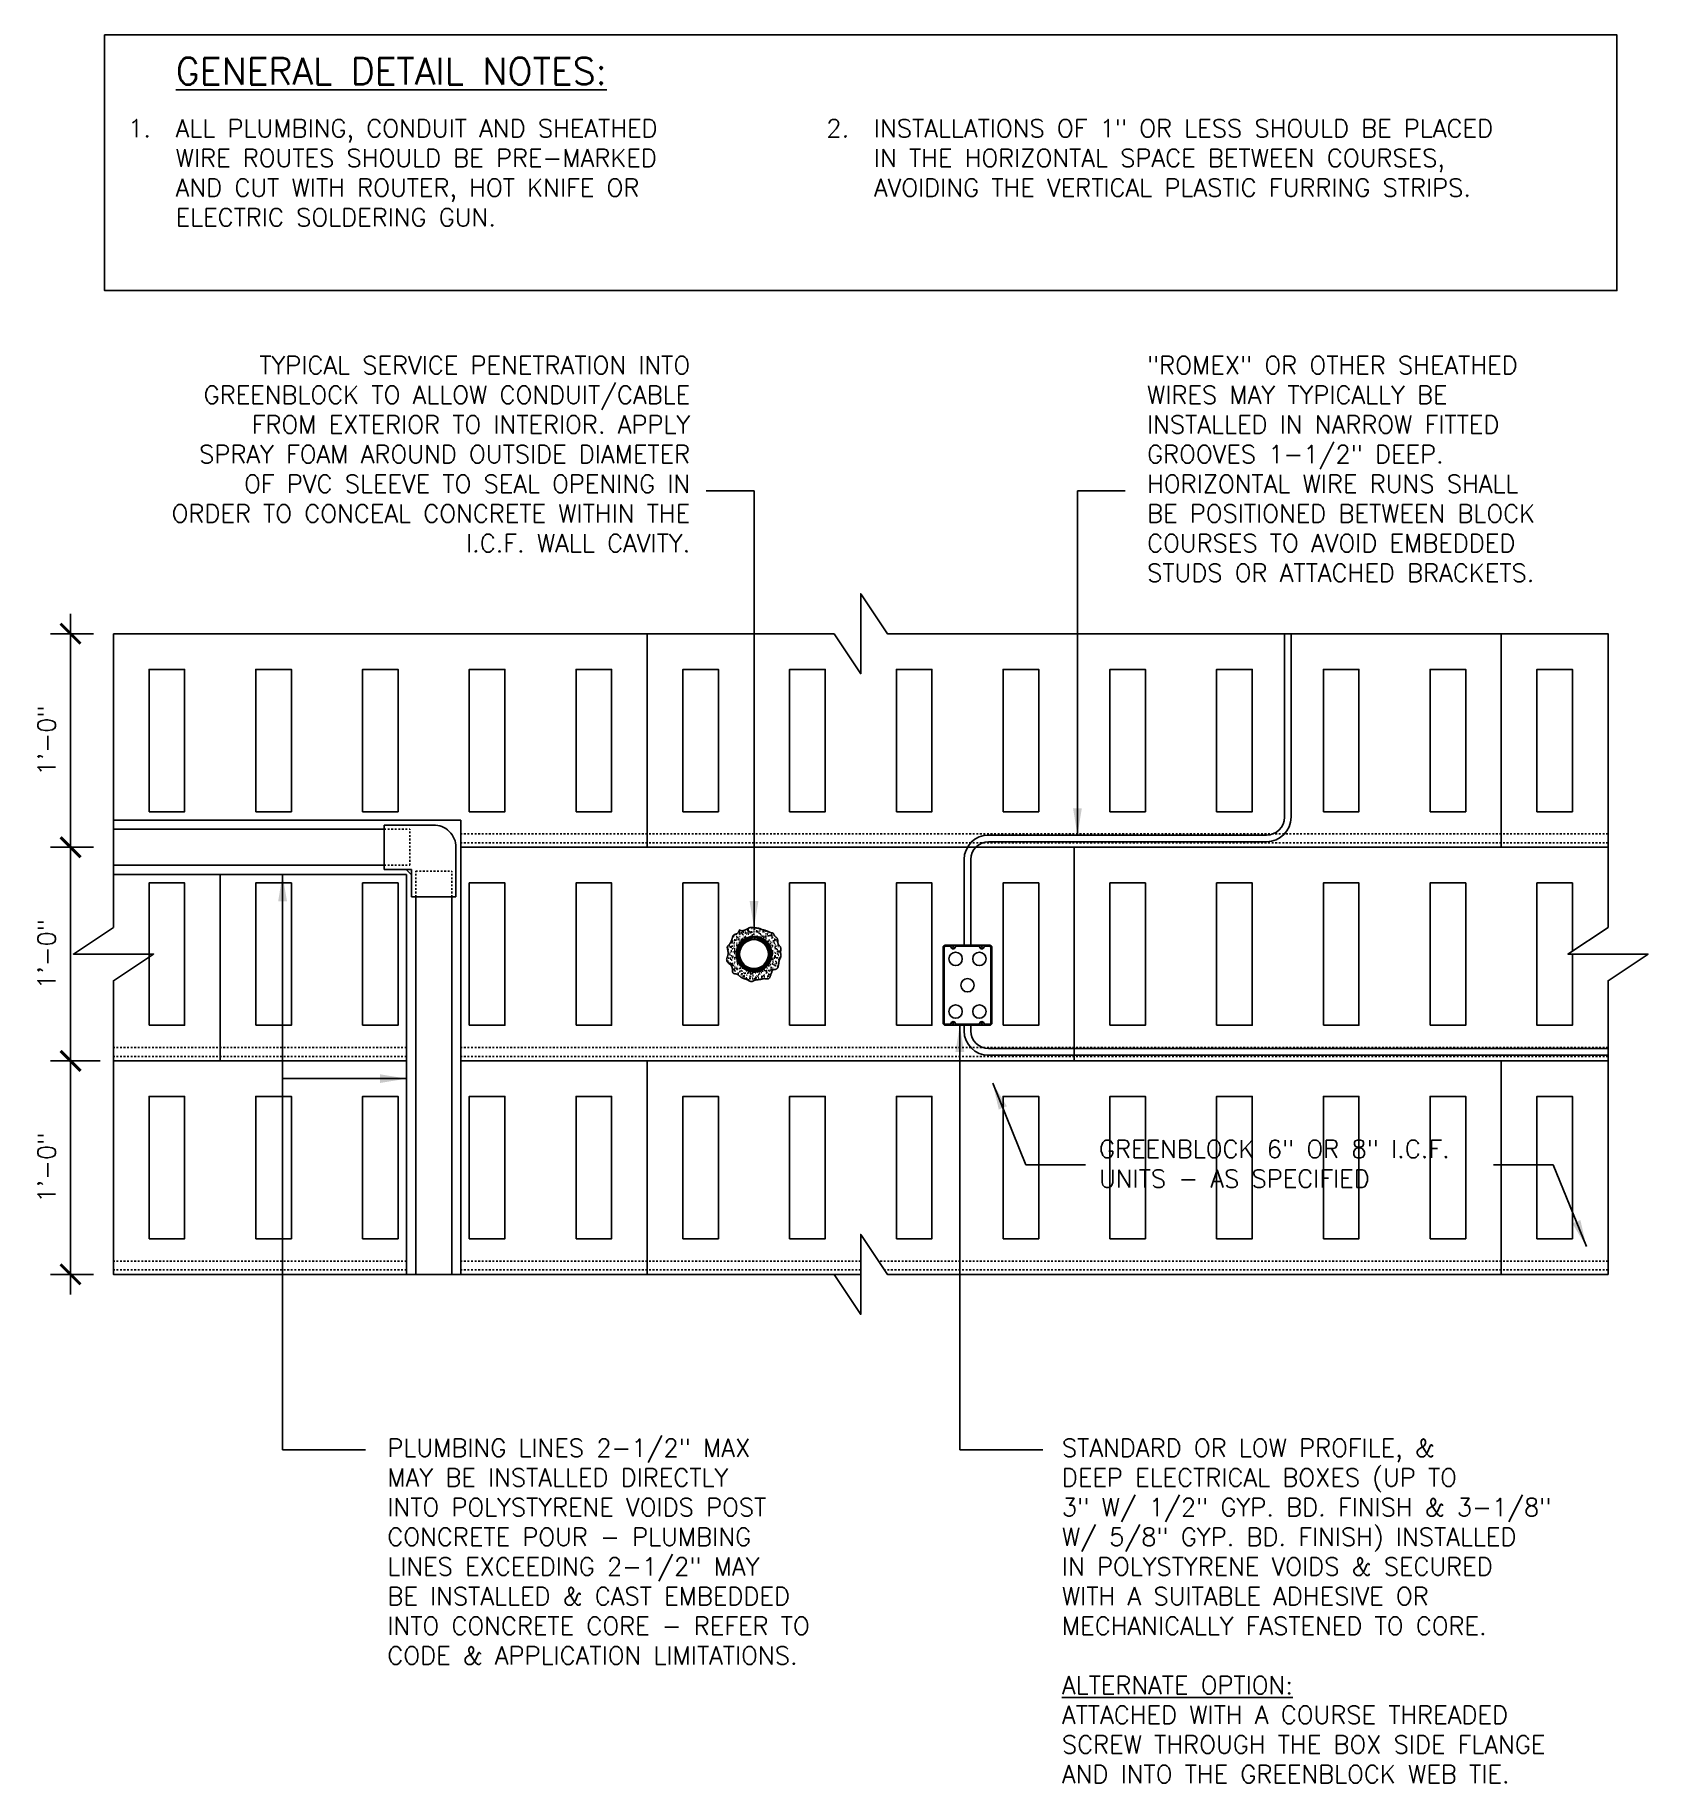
# Model space of a CAD drawing. Header units: inches. Extents: x 172.6 to 263.3, y -12.1 to 86.1.
import ezdxf

# ---------------------------------------------------------------- set-up
doc = ezdxf.new("R2010")
doc.units = ezdxf.units.IN
doc.header["$LTSCALE"] = 0.375
doc.header["$MEASUREMENT"] = 0
doc.linetypes.add('HIDDEN', pattern=[0.375, 0.25, -0.125])
for name, color, linetype in [('LAYER 2', 2, 'Continuous'), ('LAYER 3', 3, 'Continuous'), ('LAYER 5', 5, 'Continuous'), ('LAYER 7', 7, 'Continuous'), ('LAYER 8', 8, 'Continuous')]:
    doc.layers.add(name, color=color, linetype=linetype)
doc.styles.add('NOTES', font='simplex.shx', dxfattribs={"height": 1})
doc.dimstyles.new('DIM-12$0', dxfattribs={"dimscale": 12, "dimtxt": 1, "dimasz": 0.09375, "dimexe": 0.09375, "dimexo": 0.09375, "dimgap": 0.0625, "dimtad": 1, "dimdec": 3, "dimzin": 3, "dimdsep": 46, "dimlunit": 4, "dimtxsty": 'NOTES', "dimblk1": 'ARCHTICK', "dimblk2": 'ARCHTICK', "dimsah": 1, "dimcen": 0.0625, "dimdle": 0.09375, "dimclrd": 256, "dimclre": 256, "dimclrt": 7, "dimadec": 0, "dimazin": 0, "dimtfac": 1, "dimtdec": 3, "dimtofl": 0, "dimtmove": 0, "dimatfit": 3, "dimldrblk": 'ARCHTICK', "dimfxl": 0, "dimfrac": 2, "dimtolj": 1, "dimtzin": 0, "dimarcsym": 0})
doc.dimstyles.new('DIM-12$7', dxfattribs={"dimscale": 12, "dimtxt": 0.09375, "dimasz": 0.125, "dimexe": 0.1875, "dimexo": 0.0625, "dimgap": 0.0625, "dimtad": 0, "dimtih": 1, "dimtoh": 1, "dimdec": 4, "dimzin": 3, "dimdsep": 46, "dimlunit": 4, "dimtxsty": 'NOTES', "dimcen": 0.0625, "dimadec": 0, "dimazin": 0, "dimtfac": 1, "dimtdec": 4, "dimtofl": 0, "dimtmove": 0, "dimatfit": 3, "dimfxl": 0, "dimfrac": 2, "dimtolj": 1, "dimtzin": 0, "dimarcsym": 0})

# ---------------------------------------------------------------- blocks, each defined once
blk = doc.blocks.new('_ArchTick')
at = {"color": 0, "linetype": 'ByBlock', "const_width": 0.15}
blk.add_lwpolyline([(-0.5, -0.5), (0.5, 0.5)], dxfattribs=at)
blk = doc.blocks.new('*D7')
at = {"layer": 'DEFPOINTS', "color": 0}
for p in [(177.056, 28.464), (174.643, 16.464), (177.056, 16.464)]:
    blk.add_point(p, dxfattribs=at)
at = {"layer": 'LAYER 8', "lineweight": -2}
for p, q in [((174.643, 29.589), (174.643, 15.339)), ((175.931, 28.464), (173.518, 28.464)), ((175.931, 16.464), (173.518, 16.464))]:
    blk.add_line(p, q, dxfattribs=at)
at = {"layer": 'LAYER 8', "lineweight": -2, "xscale": 1.125, "yscale": 1.125, "zscale": 1.125}
for p, rotation in [((174.643, 28.464), 90), ((174.643, 16.464), 270)]:
    blk.add_blockref('_ArchTick', p, dxfattribs=dict(at, rotation=rotation))
at = {"layer": 'LAYER 8', "color": 7, "insert": (173.298, 22.464), "char_height": 1, "attachment_point": 5, "rotation": 90, "style": 'NOTES'}
blk.add_mtext('\\A1;1\'-0"', dxfattribs=at)
blk = doc.blocks.new('*D8')
at = {"layer": 'DEFPOINTS', "color": 0}
for p in [(174.643, 40.464), (177.056, 40.464), (177.425, 28.464)]:
    blk.add_point(p, dxfattribs=at)
at = {"layer": 'LAYER 8', "lineweight": -2}
for p, q in [((174.643, 27.339), (174.643, 41.589)), ((175.931, 40.464), (173.518, 40.464)), ((176.3, 28.464), (173.518, 28.464))]:
    blk.add_line(p, q, dxfattribs=at)
at = {"layer": 'LAYER 8', "lineweight": -2, "xscale": 1.125, "yscale": 1.125, "zscale": 1.125}
for p, rotation in [((174.643, 40.464), 90), ((174.643, 28.464), 270)]:
    blk.add_blockref('_ArchTick', p, dxfattribs=dict(at, rotation=rotation))
at = {"layer": 'LAYER 8', "color": 7, "insert": (173.298, 34.464), "char_height": 1, "attachment_point": 5, "rotation": 90, "style": 'NOTES'}
blk.add_mtext('\\A1;1\'-0"', dxfattribs=at)
blk = doc.blocks.new('*D9')
at = {"layer": 'DEFPOINTS', "color": 0}
for p in [(174.643, 52.464), (177.056, 52.464), (177.056, 40.464)]:
    blk.add_point(p, dxfattribs=at)
at = {"layer": 'LAYER 8', "lineweight": -2}
for p, q in [((174.643, 39.339), (174.643, 53.589)), ((175.931, 52.464), (173.518, 52.464)), ((175.931, 40.464), (173.518, 40.464))]:
    blk.add_line(p, q, dxfattribs=at)
at = {"layer": 'LAYER 8', "lineweight": -2, "xscale": 1.125, "yscale": 1.125, "zscale": 1.125}
for p, rotation in [((174.643, 52.464), 90), ((174.643, 40.464), 270)]:
    blk.add_blockref('_ArchTick', p, dxfattribs=dict(at, rotation=rotation))
at = {"layer": 'LAYER 8', "color": 7, "insert": (173.298, 46.464), "char_height": 1, "attachment_point": 5, "rotation": 90, "style": 'NOTES'}
blk.add_mtext('\\A1;1\'-0"', dxfattribs=at)

msp = doc.modelspace()

# ---------------------------------------------------------------- hatches: boundary and pattern name
at = {"layer": 'LAYER 8'}
h = msp.add_hatch(dxfattribs=at)
h.set_pattern_fill('AR-SAND,_O', color=256, scale=0.125)
h.set_pattern_definition([(37.5, (211.51946, 32.91456), (-0.007874, 0.240853), [0, -0.19, 0, -0.2125, 0, -0.203125]), (7.5, (211.51946, 32.91456), (0.221222, 0.352768), [0, -0.1025, 0, -0.17125, 0, -0.065625]), (327.5, (211.3657, 32.91456), (0.389268, 0.000707), [0, -0.0625, 0, -0.225, 0, -0.29375]), (317.5, (211.3657, 32.91456), (0.375766, 0.10971), [0, -0.03125, 0, -0.1475, 0, -0.16875])])
h.paths.add_polyline_path([(214.1317, 35.6311), (214.1148, 35.6408), (214.0953, 35.6483), (214.0736, 35.6543), (214.0502, 35.6594), (214.0255, 35.6643), (214, 35.6694), (213.974, 35.6755), (213.9481, 35.6831), (213.9224, 35.6927), (213.8972, 35.704), (213.8721, 35.7164), (213.8473, 35.7294), (213.8225, 35.7426), (213.7976, 35.7554), (213.7727, 35.7674), (213.7476, 35.778), (213.7222, 35.7869), (213.6966, 35.7943), (213.6709, 35.8008), (213.6451, 35.8066), (213.6193, 35.8124), (213.5935, 35.8184), (213.5679, 35.8251), (213.5425, 35.833), (213.5174, 35.8423), (213.4922, 35.8528), (213.4665, 35.8639), (213.4402, 35.8753), (213.4128, 35.8864), (213.3839, 35.8969), (213.3533, 35.9063), (213.3206, 35.9141), (213.2857, 35.92), (213.249, 35.9244), (213.2112, 35.9276), (213.1732, 35.93), (213.1354, 35.932), (213.0988, 35.9341), (213.0639, 35.9367), (213.0314, 35.9401), (213.0019, 35.9446), (212.9749, 35.9498), (212.9499, 35.9548), (212.9262, 35.959), (212.9032, 35.9617), (212.8803, 35.9623), (212.857, 35.9599), (212.8325, 35.9539), (212.8064, 35.9438), (212.7787, 35.9303), (212.7495, 35.9142), (212.7188, 35.8963), (212.6869, 35.8775), (212.6539, 35.8586), (212.6197, 35.8404), (212.5846, 35.8239), (212.5487, 35.8096), (212.5126, 35.7978), (212.4769, 35.7885), (212.4424, 35.7818), (212.4097, 35.7776), (212.3795, 35.7761), (212.3523, 35.7772), (212.329, 35.781), (212.3099, 35.7874), (212.2945, 35.7953), (212.2822, 35.8037), (212.2722, 35.8114), (212.2639, 35.8174), (212.2565, 35.8204), (212.2493, 35.8194), (212.2418, 35.8131), (212.2332, 35.801), (212.2235, 35.7839), (212.213, 35.7631), (212.2016, 35.7399), (212.1895, 35.7157), (212.1768, 35.6916), (212.1636, 35.6691), (212.1499, 35.6495), (212.136, 35.6337), (212.1218, 35.6214), (212.1072, 35.6121), (212.0922, 35.6051), (212.0767, 35.5999), (212.0609, 35.5957), (212.0445, 35.5921), (212.0275, 35.5883), (212.0101, 35.5839), (211.9923, 35.5786), (211.9746, 35.5721), (211.9571, 35.5644), (211.9402, 35.5551), (211.9242, 35.5442), (211.9094, 35.5314), (211.8959, 35.5164), (211.8841, 35.4992), (211.8737, 35.4798), (211.8643, 35.4583), (211.8557, 35.4348), (211.8476, 35.4093), (211.8395, 35.382), (211.8313, 35.3529), (211.8225, 35.3221), (211.8128, 35.2899), (211.8023, 35.2567), (211.7908, 35.223), (211.7783, 35.1895), (211.7647, 35.1566), (211.7499, 35.1251), (211.734, 35.0955), (211.7169, 35.0682), (211.6985, 35.0438), (211.6794, 35.022), (211.6601, 35.0022), (211.6411, 34.9839), (211.623, 34.9667), (211.6063, 34.9501), (211.5915, 34.9337), (211.5791, 34.9168), (211.5697, 34.8992), (211.563, 34.8807), (211.5588, 34.8613), (211.5568, 34.8411), (211.5567, 34.82), (211.5583, 34.7981), (211.5613, 34.7753), (211.5654, 34.7516), (211.5703, 34.7271), (211.5759, 34.7019), (211.5816, 34.6761), (211.5874, 34.6499), (211.5927, 34.6234), (211.5974, 34.5967), (211.6012, 34.5701), (211.6036, 34.5436), (211.6046, 34.5173), (211.604, 34.4914), (211.6021, 34.4659), (211.5988, 34.4407), (211.5944, 34.416), (211.5888, 34.3917), (211.5821, 34.368), (211.5745, 34.3447), (211.5662, 34.3221), (211.5573, 34.2998), (211.5485, 34.2779), (211.5401, 34.2562), (211.5326, 34.2346), (211.5263, 34.2129), (211.5218, 34.191), (211.5195, 34.1688), (211.5196, 34.1463), (211.5224, 34.1234), (211.5277, 34.1003), (211.5357, 34.0772), (211.5464, 34.0542), (211.5597, 34.0314), (211.5757, 34.0089), (211.5944, 33.9868), (211.6158, 33.9653), (211.6391, 33.9441), (211.6636, 33.9231), (211.6886, 33.9021), (211.7133, 33.8809), (211.7369, 33.8592), (211.7588, 33.837), (211.7781, 33.814), (211.7943, 33.7899), (211.8075, 33.765), (211.8181, 33.7391), (211.8263, 33.7124), (211.8325, 33.6849), (211.837, 33.6567), (211.8402, 33.6278), (211.8424, 33.5983), (211.8438, 33.5683), (211.8452, 33.5383), (211.847, 33.509), (211.8498, 33.4809), (211.8543, 33.4547), (211.8611, 33.4309), (211.8707, 33.4103), (211.8837, 33.3933), (211.9005, 33.3804), (211.9206, 33.371), (211.9434, 33.3641), (211.968, 33.3591), (211.9939, 33.355), (212.0203, 33.3509), (212.0466, 33.3462), (212.0719, 33.3398), (212.0958, 33.3312), (212.1184, 33.3204), (212.1399, 33.3079), (212.1605, 33.2939), (212.1804, 33.2788), (212.1999, 33.2628), (212.2193, 33.2463), (212.2387, 33.2297), (212.2584, 33.2131), (212.2787, 33.1968), (212.2997, 33.1809), (212.3219, 33.1654), (212.3455, 33.1505), (212.3706, 33.1363), (212.3977, 33.1229), (212.4269, 33.1103), (212.4585, 33.0987), (212.4919, 33.0878), (212.5265, 33.0771), (212.5618, 33.0664), (212.5972, 33.0552), (212.632, 33.0432), (212.6658, 33.0301), (212.6978, 33.0155), (212.7277, 32.9993), (212.7557, 32.9821), (212.7822, 32.965), (212.8076, 32.949), (212.8323, 32.9349), (212.8566, 32.9239), (212.881, 32.9168), (212.9059, 32.9146), (212.9316, 32.9179), (212.9581, 32.9259), (212.9855, 32.9374), (213.0138, 32.9513), (213.0429, 32.9663), (213.0729, 32.9812), (213.1038, 32.995), (213.1355, 33.0063), (213.168, 33.0144), (213.2011, 33.0196), (213.2344, 33.0228), (213.2677, 33.0245), (213.3006, 33.0256), (213.3328, 33.0268), (213.3641, 33.0288), (213.3941, 33.0323), (213.4226, 33.038), (213.45, 33.0452), (213.4765, 33.0533), (213.5026, 33.0616), (213.5285, 33.0694), (213.5548, 33.076), (213.5818, 33.0807), (213.6099, 33.0828), (213.6392, 33.0819), (213.6695, 33.0787), (213.7002, 33.0744), (213.731, 33.0698), (213.7612, 33.0661), (213.7904, 33.0643), (213.8182, 33.0655), (213.844, 33.0706), (213.8675, 33.0805), (213.8888, 33.0951), (213.9082, 33.114), (213.9259, 33.1369), (213.9421, 33.1635), (213.9572, 33.1934), (213.9713, 33.2263), (213.9848, 33.2618), (213.9978, 33.2995), (214.0106, 33.3384), (214.0233, 33.3776), (214.0363, 33.4159), (214.0495, 33.4523), (214.0633, 33.4859), (214.0779, 33.5155), (214.0934, 33.5402), (214.1101, 33.5591), (214.1277, 33.573), (214.1461, 33.5826), (214.1652, 33.5891), (214.1848, 33.5933), (214.2047, 33.5961), (214.2248, 33.5985), (214.2449, 33.6013), (214.2649, 33.6055), (214.2846, 33.6114), (214.3037, 33.6191), (214.322, 33.6289), (214.3395, 33.641), (214.3558, 33.6556), (214.3708, 33.6729), (214.3842, 33.6931), (214.396, 33.7164), (214.4062, 33.7423), (214.4151, 33.7702), (214.4227, 33.7996), (214.4292, 33.83), (214.4348, 33.8607), (214.4396, 33.8912), (214.4439, 33.921), (214.4477, 33.9497), (214.4515, 33.9773), (214.4554, 34.004), (214.4598, 34.0302), (214.4649, 34.056), (214.4712, 34.0817), (214.4789, 34.1075), (214.4883, 34.1336), (214.4995, 34.1603), (214.512, 34.1874), (214.525, 34.2148), (214.5378, 34.2424), (214.5497, 34.2701), (214.5599, 34.2978), (214.5678, 34.3252), (214.5724, 34.3524), (214.5735, 34.3791), (214.5716, 34.4054), (214.5674, 34.4312), (214.5619, 34.4566), (214.5559, 34.4814), (214.5503, 34.5057), (214.5458, 34.5295), (214.5434, 34.5528), (214.5435, 34.5754), (214.546, 34.5976), (214.55, 34.6192), (214.555, 34.6405), (214.5604, 34.6614), (214.5655, 34.682), (214.5697, 34.7024), (214.5724, 34.7225), (214.5731, 34.7426), (214.5717, 34.7625), (214.5682, 34.7823), (214.5629, 34.8021), (214.5556, 34.8219), (214.5466, 34.8417), (214.5359, 34.8616), (214.5235, 34.8816), (214.5096, 34.9018), (214.4946, 34.922), (214.4792, 34.9423), (214.4638, 34.9625), (214.449, 34.9827), (214.4352, 35.0027), (214.4232, 35.0226), (214.4133, 35.0422), (214.406, 35.0616), (214.4009, 35.0808), (214.3978, 35.0998), (214.3961, 35.1187), (214.3954, 35.1376), (214.3952, 35.1567), (214.3952, 35.1758), (214.3949, 35.1952), (214.394, 35.2148), (214.3921, 35.2346), (214.389, 35.2545), (214.3846, 35.2743), (214.3786, 35.294), (214.3708, 35.3135), (214.361, 35.3326), (214.349, 35.3512), (214.3347, 35.3693), (214.3185, 35.387), (214.3012, 35.4044), (214.2832, 35.4218), (214.2652, 35.4392), (214.2479, 35.4568), (214.2317, 35.4749), (214.2174, 35.4935), (214.2053, 35.5127), (214.195, 35.5322), (214.1857, 35.5515), (214.1769, 35.5703), (214.1677, 35.5881), (214.1576, 35.6045), (214.1458, 35.6189)])
h.paths.add_polyline_path([(214.0559, 34.4638, -1), (212.0559, 34.4638, -1)], flags=16)
h.paths.add_polyline_path([(213.8684, 34.4638, -1), (212.2434, 34.4638, -1)], flags=0)
h = msp.add_hatch(dxfattribs=at)
h.set_pattern_fill('ANSI31', color=256, scale=0.5, style=0)
h.set_pattern_definition([(45, (212.05589, 33.46375), (-0.0441942, 0.0441942), [])])
h.paths.add_polyline_path([(212.0559, 34.4638, 1), (214.0559, 34.4638, 1)])
h.paths.add_polyline_path([(213.8684, 34.4638, -1), (212.2434, 34.4638, -1)], flags=16)

# ---------------------------------------------------------------- linework, layer by layer
at = {"layer": 'LAYER 2'}
for p, q in [((207.0559, 52.4638), (207.0559, 40.4638)), ((207.0559, 40.4638), (207.0559, 52.4638)), ((255.0559, 52.4638), (255.0559, 40.4638)), ((255.0559, 40.4638), (255.0559, 52.4638)), ((196.5855, 40.4638), (207.0559, 40.4638)), ((207.0559, 40.4638), (255.0559, 40.4638)), ((255.0559, 40.4638), (261.0559, 40.4638)), ((193.5263, 28.4638), (177.0559, 28.4638)), ((207.0559, 28.4638), (196.5855, 28.4638)), ((207.0559, 16.4638), (207.0559, 28.4638)), ((255.0559, 28.4638), (207.0559, 28.4638)), ((207.0559, 28.4638), (207.0559, 16.4638)), ((255.0559, 16.4638), (255.0559, 28.4638)), ((261.0559, 28.4638), (255.0559, 28.4638)), ((255.0559, 28.4638), (255.0559, 16.4638)), ((217.5559, 16.4638), (219.0559, 16.4638))]:
    msp.add_line(p, q, dxfattribs=at)
for points in [[(261.0559, 40.4638), (231.0559, 40.4638), (231.0559, 28.4638), (261.0559, 28.4638)], [(177.0559, 28.4638), (183.0559, 28.4638), (183.0559, 38.9341)]]:
    msp.add_lwpolyline(points, dxfattribs=at)
at = {"layer": 'LAYER 3', "flags": 128}
msp.add_lwpolyline([(177.0559, 52.4638), (177.0559, 35.9638), (174.8059, 34.4638), (179.3059, 34.4638), (177.0559, 32.9638), (177.0559, 16.4638), (217.5559, 16.4638), (219.0559, 14.2138), (219.0559, 18.7138), (220.5559, 16.4638), (261.0559, 16.4638), (261.0559, 32.9638), (263.3059, 34.4638), (258.8059, 34.4638), (261.0559, 35.9638), (261.0559, 52.4638), (220.5559, 52.4638), (219.0559, 54.7138), (219.0559, 50.2138), (217.5559, 52.4638), (177.0559, 52.4638)], close=True, dxfattribs=at)
at = {"layer": 'LAYER 5'}
for p, q in [((242.8684, 42.1513), (242.8684, 52.4638)), ((243.2434, 42.1513), (243.2434, 52.4638)), ((196.5855, 41.9934), (177.0559, 41.9934)), ((177.0559, 41.4734), (192.2674, 41.4734)), ((192.2674, 39.2138), (192.2674, 41.7138)), ((192.2674, 41.7138), (195.0559, 41.7138)), ((196.5855, 41.9934), (196.5855, 16.4638)), ((196.3059, 37.6753), (196.3059, 40.4638)), ((226.2432, 41.1513), (241.8684, 41.1513)), ((226.2432, 40.7763), (241.8684, 40.7763)), ((177.0559, 39.4541), (192.2674, 39.4541)), ((224.8682, 34.9638), (224.8682, 39.7763)), ((225.2432, 34.9638), (225.2432, 39.7763)), ((193.5263, 38.9341), (177.0559, 38.9341)), ((193.8059, 39.2138), (192.2674, 39.2138)), ((193.5063, 39.2138), (193.8059, 38.9142)), ((193.5263, 38.9341), (193.5263, 16.4638)), ((193.8059, 37.6753), (193.8059, 39.2138)), ((193.8059, 37.6753), (196.3059, 37.6753)), ((194.0463, 16.4638), (194.0463, 37.6753)), ((196.0655, 16.4638), (196.0655, 37.6753)), ((223.6809, 34.8392), (223.6809, 30.5888)), ((226.3059, 34.9638), (223.8055, 34.9638)), ((226.4309, 30.5888), (226.4309, 34.8388)), ((223.8059, 30.4638), (226.3059, 30.4638)), ((224.8684, 30.4638), (224.8684, 30.1513)), ((225.2434, 30.4638), (225.2434, 30.1513)), ((226.2434, 29.1513), (261.0559, 29.1513)), ((226.2434, 28.7763), (261.0559, 28.7763))]:
    msp.add_line(p, q, dxfattribs=at)
at = {"layer": 'LAYER 5', "flags": 128}
msp.add_lwpolyline([(212.5846, 35.8239), (212.6197, 35.8404), (212.6539, 35.8586), (212.6869, 35.8775), (212.7188, 35.8963), (212.7495, 35.9142), (212.7787, 35.9303), (212.8064, 35.9438), (212.8325, 35.9539), (212.857, 35.9599), (212.8803, 35.9623), (212.9032, 35.9617), (212.9262, 35.959), (212.9499, 35.9548), (212.9749, 35.9498), (213.0019, 35.9446), (213.0314, 35.9401), (213.0639, 35.9367), (213.0988, 35.9341), (213.1354, 35.932), (213.1732, 35.93), (213.2112, 35.9276), (213.249, 35.9244), (213.2857, 35.92), (213.3206, 35.9141), (213.3533, 35.9063), (213.3839, 35.8969), (213.4128, 35.8864), (213.4402, 35.8753), (213.4665, 35.8639), (213.4922, 35.8528), (213.5174, 35.8423), (213.5425, 35.833), (213.5679, 35.8251), (213.5935, 35.8184), (213.6193, 35.8124), (213.6451, 35.8066), (213.6709, 35.8008), (213.6966, 35.7943), (213.7222, 35.7869), (213.7476, 35.778), (213.7727, 35.7674), (213.7976, 35.7554), (213.8225, 35.7426), (213.8473, 35.7294), (213.8721, 35.7164), (213.8972, 35.704), (213.9224, 35.6927), (213.9481, 35.6831), (213.974, 35.6755), (214, 35.6694), (214.0255, 35.6643), (214.0502, 35.6594), (214.0736, 35.6543), (214.0953, 35.6483), (214.1148, 35.6408), (214.1317, 35.6311), (214.1458, 35.6189), (214.1576, 35.6045), (214.1677, 35.5881), (214.1769, 35.5703), (214.1857, 35.5515), (214.195, 35.5322), (214.2053, 35.5127), (214.2174, 35.4935), (214.2317, 35.4749), (214.2479, 35.4568), (214.2652, 35.4392), (214.2832, 35.4218), (214.3012, 35.4044), (214.3185, 35.387), (214.3347, 35.3693), (214.349, 35.3512), (214.361, 35.3326), (214.3708, 35.3135), (214.3786, 35.294), (214.3846, 35.2743), (214.389, 35.2545), (214.3921, 35.2346), (214.394, 35.2148), (214.3949, 35.1952), (214.3952, 35.1758), (214.3952, 35.1567), (214.3954, 35.1376), (214.3961, 35.1187), (214.3978, 35.0998), (214.4009, 35.0808), (214.406, 35.0616), (214.4133, 35.0422), (214.4232, 35.0226), (214.4352, 35.0027), (214.449, 34.9827), (214.4638, 34.9625), (214.4792, 34.9423), (214.4946, 34.922), (214.5096, 34.9018), (214.5235, 34.8816), (214.5359, 34.8616), (214.5466, 34.8417), (214.5556, 34.8219), (214.5629, 34.8021), (214.5682, 34.7823), (214.5717, 34.7625), (214.5731, 34.7426), (214.5724, 34.7225), (214.5697, 34.7024), (214.5655, 34.682), (214.5604, 34.6614), (214.555, 34.6405), (214.55, 34.6192), (214.546, 34.5976), (214.5435, 34.5754), (214.5434, 34.5528), (214.5458, 34.5295), (214.5503, 34.5057), (214.5559, 34.4814), (214.5619, 34.4566), (214.5674, 34.4312), (214.5716, 34.4054), (214.5735, 34.3791), (214.5724, 34.3524), (214.5678, 34.3252), (214.5599, 34.2978), (214.5497, 34.2701), (214.5378, 34.2424), (214.525, 34.2148), (214.512, 34.1874), (214.4995, 34.1603), (214.4883, 34.1336), (214.4789, 34.1075), (214.4712, 34.0817), (214.4649, 34.056), (214.4598, 34.0302), (214.4554, 34.004), (214.4515, 33.9773), (214.4477, 33.9497), (214.4439, 33.921), (214.4396, 33.8912), (214.4348, 33.8607), (214.4292, 33.83), (214.4227, 33.7996), (214.4151, 33.7702), (214.4062, 33.7423), (214.396, 33.7164), (214.3842, 33.6931), (214.3708, 33.6729), (214.3558, 33.6556), (214.3395, 33.641), (214.322, 33.6289), (214.3037, 33.6191), (214.2846, 33.6114), (214.2649, 33.6055), (214.2449, 33.6013), (214.2248, 33.5985), (214.2047, 33.5961), (214.1848, 33.5933), (214.1652, 33.5891), (214.1461, 33.5826), (214.1277, 33.573), (214.1101, 33.5591), (214.0934, 33.5402), (214.0779, 33.5155), (214.0633, 33.4859), (214.0495, 33.4523), (214.0363, 33.4159), (214.0233, 33.3776), (214.0106, 33.3384), (213.9978, 33.2995), (213.9848, 33.2618), (213.9713, 33.2263), (213.9572, 33.1934), (213.9421, 33.1635), (213.9259, 33.1369), (213.9082, 33.114), (213.8888, 33.0951), (213.8675, 33.0805), (213.844, 33.0706), (213.8182, 33.0655), (213.7904, 33.0643), (213.7612, 33.0661), (213.731, 33.0698), (213.7002, 33.0744), (213.6695, 33.0787), (213.6392, 33.0819), (213.6099, 33.0828), (213.5818, 33.0807), (213.5548, 33.076), (213.5285, 33.0694), (213.5026, 33.0616), (213.4765, 33.0533), (213.45, 33.0452), (213.4226, 33.038), (213.3941, 33.0323), (213.3641, 33.0288), (213.3328, 33.0268), (213.3006, 33.0256), (213.2677, 33.0245), (213.2344, 33.0228), (213.2011, 33.0196), (213.168, 33.0144), (213.1355, 33.0063), (213.1038, 32.995), (213.0729, 32.9812), (213.0429, 32.9663), (213.0138, 32.9513), (212.9855, 32.9374), (212.9581, 32.9259), (212.9316, 32.9179), (212.9059, 32.9146), (212.881, 32.9168), (212.8566, 32.9239), (212.8323, 32.9349), (212.8076, 32.949), (212.7822, 32.965), (212.7557, 32.9821), (212.7277, 32.9993), (212.6978, 33.0155), (212.6658, 33.0301), (212.632, 33.0432), (212.5972, 33.0552), (212.5618, 33.0664), (212.5265, 33.0771), (212.4919, 33.0878), (212.4585, 33.0987), (212.4269, 33.1103), (212.3977, 33.1229), (212.3706, 33.1363), (212.3455, 33.1505), (212.3219, 33.1654), (212.2997, 33.1809), (212.2787, 33.1968), (212.2584, 33.2131), (212.2387, 33.2297), (212.2193, 33.2463), (212.1999, 33.2628), (212.1804, 33.2788), (212.1605, 33.2939), (212.1399, 33.3079), (212.1184, 33.3204), (212.0958, 33.3312), (212.0719, 33.3398), (212.0466, 33.3462), (212.0203, 33.3509), (211.9939, 33.355), (211.968, 33.3591), (211.9434, 33.3641), (211.9206, 33.371), (211.9005, 33.3804), (211.8837, 33.3933), (211.8707, 33.4103), (211.8611, 33.4309), (211.8543, 33.4547), (211.8498, 33.4809), (211.847, 33.509), (211.8452, 33.5383), (211.8438, 33.5683), (211.8424, 33.5983), (211.8402, 33.6278), (211.837, 33.6567), (211.8325, 33.6849), (211.8263, 33.7124), (211.8181, 33.7391), (211.8075, 33.765), (211.7943, 33.7899), (211.7781, 33.814), (211.7588, 33.837), (211.7369, 33.8592), (211.7133, 33.8809), (211.6886, 33.9021), (211.6636, 33.9231), (211.6391, 33.9441), (211.6158, 33.9653), (211.5944, 33.9868), (211.5757, 34.0089), (211.5597, 34.0314), (211.5464, 34.0542), (211.5357, 34.0772), (211.5277, 34.1003), (211.5224, 34.1234), (211.5196, 34.1463), (211.5195, 34.1688), (211.5218, 34.191), (211.5263, 34.2129), (211.5326, 34.2346), (211.5401, 34.2562), (211.5485, 34.2779), (211.5573, 34.2998), (211.5662, 34.3221), (211.5745, 34.3447), (211.5821, 34.368), (211.5888, 34.3917), (211.5944, 34.416), (211.5988, 34.4407), (211.6021, 34.4659), (211.604, 34.4914), (211.6046, 34.5173), (211.6036, 34.5436), (211.6012, 34.5701), (211.5974, 34.5967), (211.5927, 34.6234), (211.5874, 34.6499), (211.5816, 34.6761), (211.5759, 34.7019), (211.5703, 34.7271), (211.5654, 34.7516), (211.5613, 34.7753), (211.5583, 34.7981), (211.5567, 34.82), (211.5568, 34.8411), (211.5588, 34.8613), (211.563, 34.8807), (211.5697, 34.8992), (211.5791, 34.9168), (211.5915, 34.9337), (211.6063, 34.9501), (211.623, 34.9667), (211.6411, 34.9839), (211.6601, 35.0022), (211.6794, 35.022), (211.6985, 35.0438), (211.7169, 35.0682), (211.734, 35.0955), (211.7499, 35.1251), (211.7647, 35.1566), (211.7783, 35.1895), (211.7908, 35.223), (211.8023, 35.2567), (211.8128, 35.2899), (211.8225, 35.3221), (211.8313, 35.3529), (211.8395, 35.382), (211.8476, 35.4093), (211.8557, 35.4348), (211.8643, 35.4583), (211.8737, 35.4798), (211.8841, 35.4992), (211.8959, 35.5164), (211.9094, 35.5314), (211.9242, 35.5442), (211.9402, 35.5551), (211.9571, 35.5644), (211.9746, 35.5721), (211.9923, 35.5786), (212.0101, 35.5839), (212.0275, 35.5883), (212.0445, 35.5921), (212.0609, 35.5957), (212.0767, 35.5999), (212.0922, 35.6051), (212.1072, 35.6121), (212.1218, 35.6214), (212.136, 35.6337), (212.1499, 35.6495), (212.1636, 35.6691), (212.1768, 35.6916), (212.1895, 35.7157), (212.2016, 35.7399), (212.213, 35.7631), (212.2235, 35.7839), (212.2332, 35.801), (212.2418, 35.8131), (212.2493, 35.8194), (212.2565, 35.8204), (212.2639, 35.8174), (212.2722, 35.8114), (212.2822, 35.8037), (212.2945, 35.7953), (212.3099, 35.7874), (212.329, 35.781), (212.3523, 35.7772), (212.3795, 35.7761), (212.4097, 35.7776), (212.4424, 35.7818), (212.4769, 35.7885), (212.5126, 35.7978), (212.5487, 35.8096)], close=True, dxfattribs=at)
at = {"layer": 'LAYER 5'}
msp.add_circle((213.0559, 34.4638), 1, dxfattribs=at)
for centre, radius, start, end in [((195.0559, 40.4638), 1.25, 360, 91.119819), ((241.8684, 42.1513), 1, 270, 0), ((241.8684, 42.1513), 1.375, 270, 0), ((226.2432, 39.7763), 1.375, 90, 180), ((226.2432, 39.7763), 1, 90, 180), ((223.8055, 34.8392), 0.1246, 90, 180), ((226.3059, 34.8388), 0.125, 0, 90), ((223.8059, 30.5888), 0.125, 180, 270), ((224.2506, 30.5451), 0.1281, 320.593051, 218.888078), ((225.8608, 30.5451), 0.1281, 321.111922, 219.406949), ((226.3059, 30.5888), 0.125, 270, 0), ((226.2434, 30.1513), 1.375, 180, 270), ((226.2434, 30.1513), 1, 180, 270)]:
    msp.add_arc(centre, radius, start, end, dxfattribs=at)
at = {"layer": 'LAYER 7'}
msp.add_lwpolyline([(176.5559, 86.1118), (261.5559, 86.1118), (261.5559, 71.7438), (176.5559, 71.7438)], close=True, dxfattribs=at)
at = {"layer": 'LAYER 8', "linetype": 'HIDDEN'}
for p, q in [((192.2674, 41.4734), (193.7097, 41.4734)), ((193.7097, 39.4541), (193.7097, 41.4734)), ((261.0559, 41.2138), (196.5855, 41.2138)), ((261.0559, 40.7138), (196.5855, 40.7138)), ((192.2674, 39.4541), (193.7097, 39.4541)), ((194.0463, 37.6753), (194.0463, 39.1176)), ((194.0463, 39.1176), (196.0655, 39.1176)), ((196.0655, 37.6753), (196.0655, 39.1176)), ((193.5263, 29.2138), (177.0559, 29.2138)), ((193.5263, 28.7138), (177.0559, 28.7138)), ((261.0559, 29.2138), (196.5855, 29.2138)), ((261.0559, 28.7138), (196.5855, 28.7138)), ((193.5263, 17.2138), (177.0559, 17.2138)), ((193.5263, 16.7138), (177.0559, 16.7138)), ((219.0559, 17.2138), (196.5855, 17.2138)), ((219.0559, 16.7138), (196.5855, 16.7138)), ((261.0559, 17.2138), (220.0559, 17.2138)), ((261.0559, 16.7138), (220.3892, 16.7138))]:
    msp.add_line(p, q, dxfattribs=at)
at = {"layer": 'LAYER 8'}
for p, q in [((223.743, 34.8392), (223.743, 30.5883)), ((224.124, 34.9017), (223.8055, 34.9017)), ((225.7339, 34.9017), (224.3772, 34.9017)), ((226.3063, 34.9017), (225.9874, 34.9017)), ((226.3688, 30.5883), (226.3688, 34.8392)), ((223.8055, 30.5258), (224.124, 30.5258)), ((224.3772, 30.5258), (225.7341, 30.5258)), ((225.9874, 30.5258), (226.3063, 30.5258))]:
    msp.add_line(p, q, dxfattribs=at)
for points in [[(179.0559, 42.4638), (181.0559, 42.4638), (181.0559, 50.4638), (179.0559, 50.4638)], [(185.0559, 42.4638), (187.0559, 42.4638), (187.0559, 50.4638), (185.0559, 50.4638)], [(191.0559, 42.4638), (193.0559, 42.4638), (193.0559, 50.4638), (191.0559, 50.4638)], [(197.0559, 42.4638), (199.0559, 42.4638), (199.0559, 50.4638), (197.0559, 50.4638)], [(203.0559, 42.4638), (205.0559, 42.4638), (205.0559, 50.4638), (203.0559, 50.4638)], [(209.0559, 42.4638), (211.0559, 42.4638), (211.0559, 50.4638), (209.0559, 50.4638)], [(215.0559, 42.4638), (217.0559, 42.4638), (217.0559, 50.4638), (215.0559, 50.4638)], [(221.0559, 42.4638), (223.0559, 42.4638), (223.0559, 50.4638), (221.0559, 50.4638)], [(227.0559, 42.4638), (229.0559, 42.4638), (229.0559, 50.4638), (227.0559, 50.4638)], [(233.0559, 42.4638), (235.0559, 42.4638), (235.0559, 50.4638), (233.0559, 50.4638)], [(239.0559, 42.4638), (241.0559, 42.4638), (241.0559, 50.4638), (239.0559, 50.4638)], [(245.0559, 42.4638), (247.0559, 42.4638), (247.0559, 50.4638), (245.0559, 50.4638)], [(251.0559, 42.4638), (253.0559, 42.4638), (253.0559, 50.4638), (251.0559, 50.4638)], [(257.0559, 42.4638), (259.0559, 42.4638), (259.0559, 50.4638), (257.0559, 50.4638)], [(179.0559, 30.4638), (181.0559, 30.4638), (181.0559, 38.4638), (179.0559, 38.4638)], [(185.0559, 30.4638), (187.0559, 30.4638), (187.0559, 38.4638), (185.0559, 38.4638)], [(191.0559, 30.4638), (193.0559, 30.4638), (193.0559, 38.4638), (191.0559, 38.4638)], [(197.0559, 30.4638), (199.0559, 30.4638), (199.0559, 38.4638), (197.0559, 38.4638)], [(203.0559, 30.4638), (205.0559, 30.4638), (205.0559, 38.4638), (203.0559, 38.4638)], [(209.0559, 30.4638), (211.0559, 30.4638), (211.0559, 38.4638), (209.0559, 38.4638)], [(215.0559, 30.4638), (217.0559, 30.4638), (217.0559, 38.4638), (215.0559, 38.4638)], [(221.0559, 30.4638), (223.0559, 30.4638), (223.0559, 38.4638), (221.0559, 38.4638)], [(227.0559, 30.4638), (229.0559, 30.4638), (229.0559, 38.4638), (227.0559, 38.4638)], [(233.0559, 30.4638), (235.0559, 30.4638), (235.0559, 38.4638), (233.0559, 38.4638)], [(239.0559, 30.4638), (241.0559, 30.4638), (241.0559, 38.4638), (239.0559, 38.4638)], [(245.0559, 30.4638), (247.0559, 30.4638), (247.0559, 38.4638), (245.0559, 38.4638)], [(251.0559, 30.4638), (253.0559, 30.4638), (253.0559, 38.4638), (251.0559, 38.4638)], [(179.0559, 18.4638), (181.0559, 18.4638), (181.0559, 26.4638), (179.0559, 26.4638)], [(185.0559, 18.4638), (187.0559, 18.4638), (187.0559, 26.4638), (185.0559, 26.4638)], [(191.0559, 18.4638), (193.0559, 18.4638), (193.0559, 26.4638), (191.0559, 26.4638)], [(197.0559, 18.4638), (199.0559, 18.4638), (199.0559, 26.4638), (197.0559, 26.4638)], [(203.0559, 18.4638), (205.0559, 18.4638), (205.0559, 26.4638), (203.0559, 26.4638)], [(209.0559, 18.4638), (211.0559, 18.4638), (211.0559, 26.4638), (209.0559, 26.4638)], [(215.0559, 18.4638), (217.0559, 18.4638), (217.0559, 26.4638), (215.0559, 26.4638)], [(221.0559, 18.4638), (223.0559, 18.4638), (223.0559, 26.4638), (221.0559, 26.4638)], [(227.0559, 18.4638), (229.0559, 18.4638), (229.0559, 26.4638), (227.0559, 26.4638)], [(233.0559, 18.4638), (235.0559, 18.4638), (235.0559, 26.4638), (233.0559, 26.4638)], [(239.0559, 18.4638), (241.0559, 18.4638), (241.0559, 26.4638), (239.0559, 26.4638)], [(245.0559, 18.4638), (247.0559, 18.4638), (247.0559, 26.4638), (245.0559, 26.4638)], [(251.0559, 18.4638), (253.0559, 18.4638), (253.0559, 26.4638), (251.0559, 26.4638)], [(257.0559, 18.4638), (259.0559, 18.4638), (259.0559, 26.4638), (257.0559, 26.4638)]]:
    msp.add_lwpolyline(points, close=True, dxfattribs=at)
msp.add_lwpolyline([(259.0559, 34.6304), (259.0559, 38.4638), (257.0559, 38.4638), (257.0559, 30.4638), (259.0559, 30.4638), (259.0559, 34.4638)], dxfattribs=at)
for centre, radius in [((213.0559, 34.4638), 0.8125), ((224.3885, 34.1929), 0.375), ((224.2506, 34.8824), 0.0381), ((225.7232, 34.1929), 0.375), ((225.8608, 34.8824), 0.0381), ((225.0559, 32.7138), 0.375), ((224.3885, 31.2346), 0.375), ((225.7232, 31.2346), 0.375), ((224.2506, 30.5451), 0.0381), ((225.8608, 30.5451), 0.0381)]:
    msp.add_circle(centre, radius, dxfattribs=at)
for centre, radius, start, end in [((223.8055, 34.8392), 0.0625, 90, 180), ((224.2506, 34.8824), 0.1281, 141.111922, 39.406949), ((225.8608, 34.8824), 0.1281, 140.593051, 38.888078), ((226.3063, 34.8392), 0.0625, 0, 90), ((223.8055, 30.5883), 0.0625, 180, 270), ((226.3063, 30.5883), 0.0625, 270, 0)]:
    msp.add_arc(centre, radius, start, end, dxfattribs=at)

# ---------------------------------------------------------------- texts
at = {"layer": 'LAYER 7', "color": 7, "style": 'NOTES'}
for s, insert, char_height, attachment_point in [('\\A1;{\\LGENERAL DETAIL NOTES:}', (180.5525, 84.8344), 1.5, 1), ('\\A1;1.', (177.8744, 81.3673), 1, 1), ('\\A1;ALL PLUMBING, CONDUIT AND SHEATHED\\PWIRE ROUTES SHOULD BE PRE-MARKED\\PAND CUT WITH ROUTER, HOT KNIFE OR\\PELECTRIC SOLDERING GUN.', (180.5525, 81.3673), 1, 1), ('\\A1;2.', (217.1183, 81.3673), 1, 1), ('\\A1;INSTALLATIONS OF 1" OR LESS SHOULD BE PLACED\\PIN THE HORIZONTAL SPACE BETWEEN COURSES,\\PAVOIDING THE VERTICAL PLASTIC FURRING STRIPS.', (219.7964, 81.3673), 1, 1), ('\\A1;TYPICAL SERVICE PENETRATION INTO \\PGREENBLOCK TO ALLOW CONDUIT/CABLE \\PFROM EXTERIOR TO INTERIOR. APPLY \\PSPRAY FOAM AROUND OUTSIDE DIAMETER \\POF PVC SLEEVE TO SEAL OPENING IN \\PORDER TO CONCEAL CONCRETE WITHIN THE \\PI.C.F. WALL CAVITY.', (209.4683, 68.0552), 1, 3), ('\\A1;"ROMEX" OR OTHER SHEATHED\\PWIRES MAY TYPICALLY BE \\PINSTALLED IN NARROW FITTED \\PGROOVES 1-1/2" DEEP.\\PHORIZONTAL WIRE RUNS SHALL \\PBE POSITIONED BETWEEN BLOCK \\PCOURSES TO AVOID EMBEDDED\\PSTUDS OR ATTACHED BRACKETS.', (235.1481, 68.0552), 1, 1), ('\\A1;GREENBLOCK 6" OR 8" I.C.F.\\PUNITS - AS SPECIFIED', (232.4473, 24.0104), 1, 1), ('\\A1;PLUMBING LINES 2-1/2" MAX\\PMAY BE INSTALLED DIRECTLY\\PINTO POLYSTYRENE VOIDS POST\\PCONCRETE POUR - PLUMBING\\PLINES EXCEEDING 2-1/2" MAY\\PBE INSTALLED & CAST EMBEDDED\\PINTO CONCRETE CORE - REFER TO\\PCODE & APPLICATION LIMITATIONS.', (192.4489, 7.2178), 1, 1), ('\\A1;STANDARD OR LOW PROFILE, &\\PDEEP ELECTRICAL BOXES (UP TO\\P3" W/ 1/2" GYP. BD. FINISH & 3-1/8"\\PW/ 5/8" GYP. BD. FINISH) INSTALLED\\PIN POLYSTYRENE VOIDS & SECURED\\PWITH A SUITABLE ADHESIVE OR\\PMECHANICALLY FASTENED TO CORE.\\P\\P{\\LALTERNATE OPTION:\\P}ATTACHED WITH A COURSE THREADED\\PSCREW THROUGH THE BOX SIDE FLANGE\\PAND INTO THE GREENBLOCK WEB TIE.', (230.3636, 7.2178), 1, 1)]:
    msp.add_mtext(s, dxfattribs=dict(at, insert=insert, char_height=char_height, attachment_point=attachment_point))

# ---------------------------------------------------------------- dimensions: what is measured, and where the dimension line sits
at = {"layer": 'LAYER 8'}
for base, p1, p2, picture, middle in [((174.6431, 52.4638), (177.0559, 40.4638), (177.0559, 52.4638), '*D9', (173.2979, 46.4638)), ((174.6431, 40.4638), (177.4249, 28.4638), (177.0559, 40.4638), '*D8', (173.2979, 34.4638)), ((174.6431, 16.4638), (177.0559, 28.4638), (177.0559, 16.4638), '*D7', (173.2979, 22.4638))]:
    dim = msp.add_linear_dim(base=base, p1=p1, p2=p2, angle=90, dimstyle='DIM-12$0', dxfattribs=at)
    dim.commit()
    dim.dimension.update_dxf_attribs({"geometry": picture, "text_midpoint": middle})

# ---------------------------------------------------------------- leaders
for points in [[(213.0559, 35.9375), (213.0559, 60.4943), (210.3666, 60.4943)], [(231.235, 41.1513), (231.235, 60.4943), (233.9242, 60.4943)], [(186.5589, 38.9341), (186.5589, 6.6132), (191.2253, 6.6132)], [(224.6229, 30.4638), (224.6229, 6.6132), (229.2893, 6.6132)], [(193.5263, 27.4638), (186.5589, 27.4638), (186.5589, 6.6132)], [(226.4757, 27.208), (228.3429, 22.6203), (231.6955, 22.6203)], [(259.8415, 18.0326), (257.9743, 22.6203), (254.6217, 22.6203)]]:
    msp.add_leader(points, dimstyle='DIM-12$7', dxfattribs=at)

doc.saveas('drawing.dxf')
